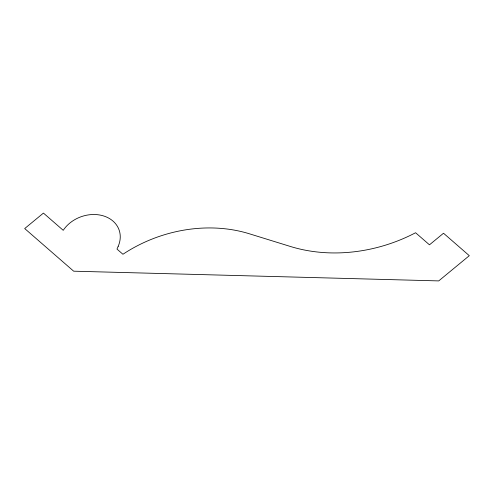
<?xml version="1.0" encoding="UTF-8"?>
<svg xmlns="http://www.w3.org/2000/svg" width="494" height="494" viewBox="0 0 494 494"><rect width="100%" height="100%" fill="white"/><g stroke="black" fill="none" stroke-linecap="round" stroke-linejoin="round"><path stroke-width="0.74" d="M118.208 246.284L116.979 249.093L122.932 254.268A128.78 103.388 -19.6 0 1 249.309 233.767L290.373 246.463A143.235 114.991 -19.6 0 0 415.584 232.742L429.465 244.826L443.519 233.236L469.3 255.682L438.728 280.907L73.668 271.187L24.7 228.555L43.435 213.093L63.226 230.321A31.32 25.145 -19.6 0 1 103.005 215.767A31.32 25.145 -19.6 0 1 118.208 246.284"/></g></svg>
